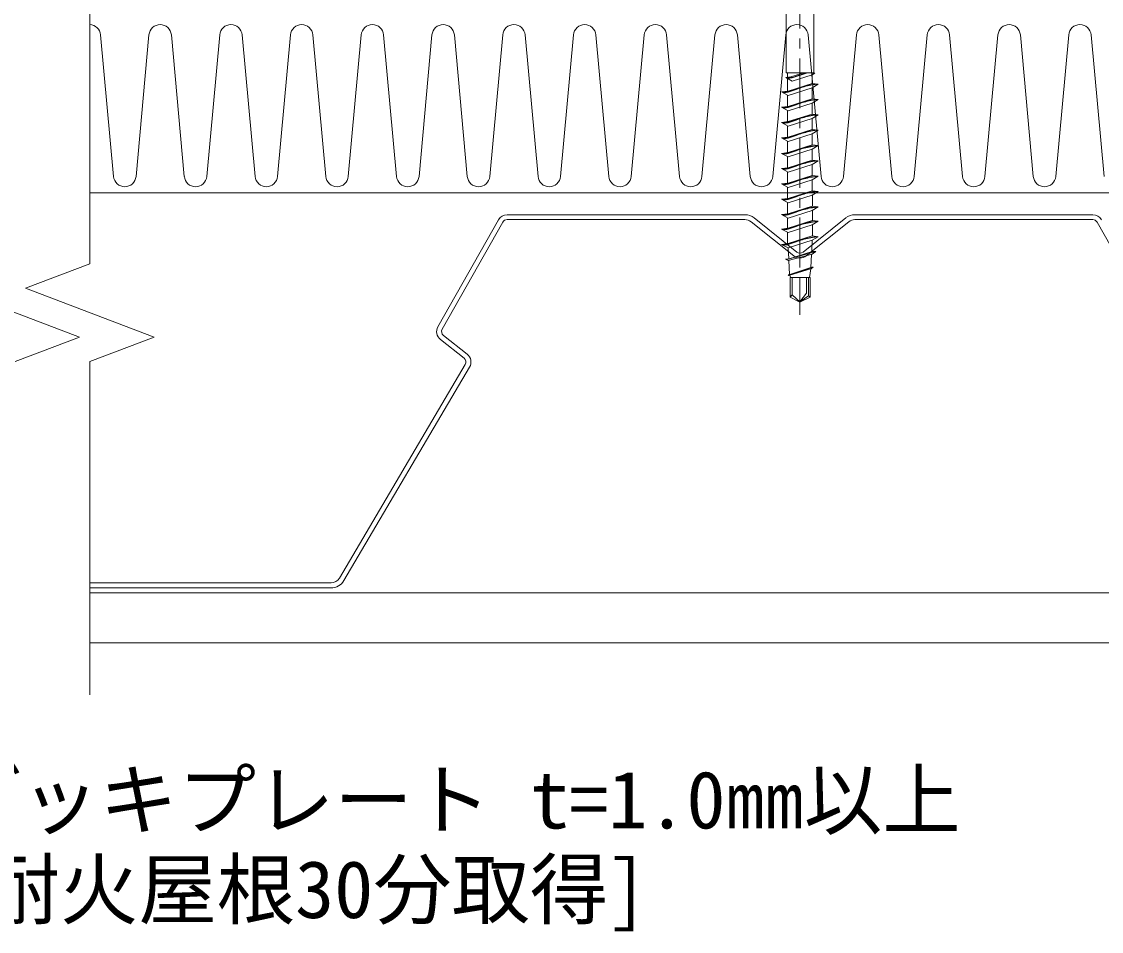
# Model space of a CAD drawing. Units: millimetres, scale not verified. Extents: x -840 to 840, y -594 to 594.
# Drawn here: x 136.8 to 353.8, y -330.9 to -148.1 of the extents above; entities that cross this region are included whole.
import ezdxf
from ezdxf.enums import TextEntityAlignment as Align

# ---------------------------------------------------------------- set-up
doc = ezdxf.new("R2010")
doc.units = ezdxf.units.MM
doc.header["$LTSCALE"] = 2
doc.linetypes.add('CHAIN1', pattern=[8, 5, -1, 1, -1])
for name, color, linetype, lineweight in [('0-1_中心線', 2, 'CHAIN1', 9), ('0-2_躯体', 7, 'Continuous', 9), ('0-3_断熱材', 4, 'Continuous', 9), ('0-6_タイトル文字', 5, 'Continuous', 9), ('0-A_鋼材(受け鋼鈑)', 7, 'Continuous', 9), ('1-1_部材(ﾋﾞｽ類)', 7, 'Continuous', 9), ('1-2_破断線', 7, 'Continuous', 9)]:
    doc.layers.add(name, color=color, linetype=linetype, lineweight=lineweight)
doc.styles.add('ＭＳ ゴシック', font='')
doc.styles.get('ＭＳ ゴシック').set_extended_font_data('MS Gothic')

msp = doc.modelspace()

# ---------------------------------------------------------------- linework, layer by layer
at = {"layer": '0-1_中心線'}
msp.add_line((293.185, -139.454), (293.185, -206.954), dxfattribs=at)
at = {"layer": '0-2_躯体'}
for p, q in [((150.513, -262.854), (621.685, -262.854)), ((150.513, -272.854), (621.685, -272.854))]:
    msp.add_line(p, q, dxfattribs=at)
at = {"layer": '0-3_断熱材'}
for p, q in [((152.686, -150.72), (155.286, -179.189)), ((162.394, -150.72), (159.793, -179.189)), ((166.901, -150.72), (169.501, -179.189)), ((176.609, -150.72), (174.008, -179.189)), ((181.115, -150.72), (183.716, -179.189)), ((190.823, -150.72), (188.223, -179.189)), ((195.33, -150.72), (197.931, -179.189)), ((205.038, -150.72), (202.437, -179.189)), ((209.545, -150.72), (212.145, -179.189)), ((219.253, -150.72), (216.652, -179.189)), ((223.76, -150.72), (226.36, -179.189)), ((233.467, -150.72), (230.867, -179.189)), ((237.974, -150.72), (240.575, -179.189)), ((247.682, -150.72), (245.082, -179.189)), ((252.189, -150.72), (254.79, -179.189)), ((261.897, -150.72), (259.296, -179.189)), ((266.404, -150.72), (269.004, -179.189)), ((276.112, -150.72), (273.511, -179.189)), ((280.619, -150.72), (283.219, -179.189)), ((290.326, -150.72), (287.726, -179.189)), ((294.833, -150.72), (297.434, -179.189)), ((304.541, -150.72), (301.941, -179.189)), ((309.048, -150.72), (311.648, -179.189)), ((318.756, -150.72), (316.155, -179.189)), ((323.263, -150.72), (325.863, -179.189)), ((332.971, -150.72), (330.37, -179.189)), ((337.477, -150.72), (340.078, -179.189)), ((347.185, -150.72), (344.585, -179.189)), ((351.692, -150.72), (354.293, -179.189))]:
    msp.add_line(p, q, dxfattribs=at)
at = {"layer": '0-3_断熱材', "color": 7}
msp.add_line((621.685, -182.454), (150.513, -182.454), dxfattribs=at)
at = {"layer": '0-3_断熱材'}
for centre, start, end in [((150.432, -150.931), 5.35135, 87.95246), ((164.647, -150.931), 5.35135, 174.64865), ((178.862, -150.931), 5.35135, 174.64865), ((193.077, -150.931), 5.35135, 174.64865), ((207.291, -150.931), 5.35135, 174.64865), ((221.506, -150.931), 5.35135, 174.64865), ((235.721, -150.931), 5.35135, 174.64865), ((249.936, -150.931), 5.35135, 174.64865), ((264.15, -150.931), 5.35135, 174.64865), ((278.365, -150.931), 5.35135, 174.64865), ((292.58, -150.931), 5.35135, 174.64865), ((306.795, -150.931), 5.35135, 174.64865), ((321.009, -150.931), 5.35135, 174.64865), ((335.224, -150.931), 5.35135, 174.64865), ((349.439, -150.931), 5.35135, 174.64865), ((157.54, -178.978), 185.35135, 354.64865), ((171.755, -178.978), 185.35135, 354.64865), ((185.969, -178.978), 185.35135, 354.64865), ((200.184, -178.978), 185.35135, 354.64865), ((214.399, -178.978), 185.35135, 354.64865), ((228.614, -178.978), 185.35135, 354.64865), ((242.828, -178.978), 185.35135, 354.64865), ((257.043, -178.978), 185.35135, 354.64865), ((271.258, -178.978), 185.35135, 354.64865), ((285.472, -178.978), 185.35135, 354.64865), ((299.687, -178.978), 185.35135, 354.64865), ((313.902, -178.978), 185.35135, 354.64865), ((328.117, -178.978), 185.35135, 354.64865), ((342.331, -178.978), 185.35135, 354.64865)]:
    msp.add_arc(centre, 2.263, start, end, dxfattribs=at)
at = {"layer": '0-A_鋼材(受け鋼鈑)'}
for p, q in [((232.611, -187.87), (220.45, -209.364)), ((221.32, -209.856), (233.481, -188.362)), ((282.119, -186.854), (234.352, -186.854)), ((234.352, -187.854), (282.119, -187.854)), ((283.368, -188.293), (291.936, -195.146)), ((292.56, -194.366), (283.993, -187.512)), ((302.377, -187.512), (293.81, -194.366)), ((294.435, -195.146), (303.002, -188.293)), ((352.019, -186.854), (304.251, -186.854)), ((304.251, -187.854), (352.019, -187.854)), ((352.889, -188.362), (365.05, -209.856)), ((220.95, -211.917), (225.717, -215.687)), ((226.337, -214.903), (221.57, -211.133)), ((225.958, -216.979), (200.694, -259.869)), ((201.555, -260.377), (226.82, -217.487)), ((198.971, -260.854), (150.513, -260.854)), ((150.513, -261.854), (198.971, -261.854))]:
    msp.add_line(p, q, dxfattribs=at)
for centre, radius, start, end in [((234.352, -188.854), 2, 90, 150.5), ((234.352, -188.854), 1, 90, 150.5), ((282.119, -189.854), 3, 51.34073, 90), ((282.119, -189.854), 2, 51.34073, 90), ((304.251, -189.854), 3, 90, 128.66027), ((304.251, -189.854), 2, 90, 128.66027), ((352.019, -188.854), 2, 29.5, 90), ((352.019, -188.854), 1, 29.5, 90), ((293.185, -193.585), 2, 231.34073, 308.66027), ((293.185, -193.585), 1, 231.34073, 308.66027), ((222.191, -210.348), 2, 150.5, 231.65688), ((222.191, -210.348), 1, 150.5, 231.65688), ((225.096, -216.472), 1, 329.5, 51.65688), ((225.096, -216.472), 2, 329.5, 51.65688), ((198.971, -258.854), 2, 270, 329.5), ((198.971, -258.854), 3, 270, 329.5)]:
    msp.add_arc(centre, radius, start, end, dxfattribs=at)
at = {"layer": '1-1_部材(ﾋﾞｽ類)'}
for p, q in [((290.679, -159.263), (290.679, -158.389)), ((290.679, -162.024), (290.679, -159.495)), ((293.88, -158.389), (291.365, -159.172)), ((291.639, -159.262), (291.659, -159.262)), ((291.639, -159.348), (291.659, -159.348)), ((295.679, -160.498), (295.679, -158.731)), ((295.679, -163.593), (295.679, -161.327)), ((290.679, -165.119), (290.679, -162.818)), ((295.679, -166.656), (295.679, -164.422)), ((290.679, -168.182), (290.679, -165.913)), ((290.679, -171.276), (290.679, -168.976)), ((295.679, -169.75), (295.679, -167.485)), ((295.679, -172.845), (295.679, -170.58)), ((290.679, -174.371), (290.679, -172.071)), ((290.679, -177.434), (290.679, -175.165)), ((295.679, -175.908), (295.679, -173.674)), ((295.679, -179.003), (295.679, -176.737)), ((290.679, -180.529), (290.679, -178.228)), ((295.679, -182.066), (295.679, -179.832)), ((290.679, -183.591), (290.679, -181.323)), ((290.685, -186.685), (290.685, -184.389)), ((295.685, -185.161), (295.685, -182.891)), ((295.685, -188.049), (295.685, -185.986)), ((290.685, -189.573), (290.685, -187.484)), ((290.685, -192.668), (290.685, -190.372)), ((295.685, -191.144), (295.685, -188.874)), ((295.645, -191.992), (295.563, -194.274)), ((290.808, -193.532), (290.945, -195.732)), ((290.808, -195.787), (295.645, -194.274)), ((296.36, -194.274), (290.808, -195.787)), ((295.645, -194.769), (290.808, -196.089)), ((295.506, -194.817), (295.362, -197.511)), ((296.36, -194.274), (295.645, -194.274)), ((296.36, -194.274), (295.645, -194.769)), ((290.313, -195.787), (290.808, -195.787)), ((290.945, -196.089), (291.111, -198.897)), ((295.865, -197.427), (290.945, -198.967)), ((295.865, -197.427), (295.508, -197.647)), ((295.865, -197.427), (295.563, -197.427)), ((290.808, -198.967), (290.945, -198.967)), ((295.508, -197.647), (290.945, -199.104)), ((291.375, -199.455), (291.11, -199.038)), ((291.595, -202.953), (291.595, -199.455)), ((293.185, -204.454), (293.185, -199.455)), ((294.94, -203.134), (294.94, -199.455)), ((295.095, -199.455), (295.362, -197.706)), ((291.595, -202.953), (291.21, -203.437)), ((293.235, -204.43), (291.595, -202.953)), ((293.186, -204.388), (294.94, -203.134)), ((295.243, -203.437), (294.94, -203.134))]:
    msp.add_line(p, q, dxfattribs=at)
for points in [[(290.419, -158.389), (290.419, -145.454), (295.951, -145.454), (295.951, -158.389)], [(296.883, -160.632), (295.645, -160.494), (290.808, -162.007), (289.488, -162.183), (290.808, -162.887), (295.645, -161.347)], [(296.883, -163.727), (295.645, -163.589), (290.808, -165.102), (289.488, -165.278), (290.808, -165.982), (295.645, -164.442)], [(296.883, -166.789), (295.645, -166.652), (290.808, -168.164), (289.488, -168.34), (290.808, -169.044), (295.645, -167.504)], [(296.883, -169.884), (295.645, -169.747), (290.808, -171.259), (289.488, -171.435), (290.808, -172.139), (295.645, -170.599)], [(296.883, -172.979), (295.645, -172.841), (290.808, -174.354), (289.488, -174.53), (290.808, -175.234), (295.645, -173.694)], [(296.883, -176.042), (295.645, -175.904), (290.808, -177.417), (289.488, -177.593), (290.808, -178.297), (295.645, -176.757)], [(296.883, -179.137), (295.645, -178.999), (290.808, -180.512), (289.488, -180.688), (290.808, -181.392), (295.645, -179.852)], [(296.883, -182.199), (295.645, -182.062), (290.808, -183.574), (289.488, -183.75), (290.808, -184.454), (295.645, -182.914)], [(296.883, -185.294), (295.645, -185.157), (290.808, -186.669), (289.488, -186.845), (290.808, -187.549), (295.645, -186.009)], [(296.883, -188.182), (295.645, -188.045), (290.808, -189.557), (289.488, -189.733), (290.808, -190.437), (295.645, -188.897)], [(296.883, -191.277), (295.645, -191.139), (290.808, -192.652), (289.488, -192.828), (290.808, -193.532), (295.645, -191.992)], [(291.21, -203.437), (291.21, -199.455), (295.243, -199.455), (295.243, -203.437), (293.185, -204.454)]]:
    msp.add_lwpolyline(points, close=True, dxfattribs=at)
for points in [[(291.365, -159.172), (290.331, -159.31), (291.651, -160.014), (295.679, -158.731)], [(291.639, -159.262), (291.512, -159.286), (291.383, -159.306), (291.254, -159.324), (291.125, -159.338), (290.996, -159.35), (290.867, -159.359), (290.741, -159.366), (290.616, -159.371), (290.493, -159.374), (290.451, -159.374)], [(291.639, -159.348), (291.527, -159.364), (291.41, -159.379), (291.289, -159.392), (291.165, -159.404), (291.038, -159.415), (290.908, -159.425), (290.776, -159.435), (290.643, -159.444), (290.589, -159.447)], [(294.444, -158.389), (291.639, -159.262), (291.659, -159.262)], [(294.721, -158.389), (291.639, -159.348), (291.659, -159.348)], [(295.679, -158.731), (296.168, -158.449), (295.679, -158.395)], [(296.641, -160.605), (295.698, -160.719), (295.369, -160.774), (295.041, -160.836), (294.713, -160.905), (294.385, -160.982), (294.059, -161.066), (293.733, -161.156), (293.409, -161.251), (293.086, -161.353), (292.765, -161.46), (292.586, -161.528), (292.403, -161.595), (292.217, -161.663), (292.027, -161.73), (291.833, -161.798), (291.635, -161.865), (291.432, -161.933), (291.225, -162), (291.013, -162.068), (290.796, -162.135), (290.669, -162.159), (290.54, -162.179), (290.411, -162.197), (290.282, -162.211), (290.153, -162.223), (290.024, -162.232), (289.898, -162.239), (289.773, -162.244), (289.65, -162.247), (289.608, -162.247)], [(296.883, -160.632), (295.691, -160.785), (295.356, -160.845), (295.023, -160.912), (294.692, -160.986), (294.364, -161.065), (294.039, -161.15), (293.716, -161.241), (293.396, -161.337), (293.079, -161.439), (292.765, -161.546), (292.586, -161.614), (292.403, -161.681), (292.217, -161.749), (292.027, -161.816), (291.833, -161.884), (291.635, -161.951), (291.432, -162.019), (291.225, -162.086), (291.013, -162.154), (290.796, -162.221), (290.684, -162.238), (290.567, -162.252), (290.446, -162.265), (290.322, -162.277), (290.195, -162.288), (290.065, -162.298), (289.933, -162.308), (289.8, -162.317), (289.745, -162.32)], [(296.641, -163.7), (295.698, -163.814), (295.369, -163.868), (295.041, -163.931), (294.713, -164), (294.385, -164.077), (294.059, -164.16), (293.733, -164.25), (293.409, -164.346), (293.086, -164.448), (292.765, -164.555), (292.586, -164.623), (292.403, -164.69), (292.217, -164.758), (292.027, -164.825), (291.833, -164.893), (291.635, -164.96), (291.432, -165.028), (291.225, -165.095), (291.013, -165.163), (290.796, -165.23), (290.669, -165.254), (290.54, -165.274), (290.411, -165.292), (290.282, -165.306), (290.153, -165.318), (290.024, -165.327), (289.898, -165.334), (289.773, -165.339), (289.65, -165.342), (289.608, -165.342)], [(296.883, -163.727), (295.691, -163.88), (295.356, -163.94), (295.023, -164.007), (294.692, -164.08), (294.364, -164.16), (294.039, -164.245), (293.716, -164.336), (293.396, -164.432), (293.079, -164.534), (292.765, -164.641), (292.586, -164.709), (292.403, -164.776), (292.217, -164.844), (292.027, -164.911), (291.833, -164.979), (291.635, -165.046), (291.432, -165.114), (291.225, -165.181), (291.013, -165.249), (290.796, -165.316), (290.684, -165.332), (290.567, -165.347), (290.446, -165.36), (290.322, -165.372), (290.195, -165.383), (290.065, -165.393), (289.933, -165.403), (289.8, -165.412), (289.745, -165.415)], [(296.641, -166.763), (295.698, -166.877), (295.369, -166.931), (295.041, -166.993), (294.713, -167.063), (294.385, -167.14), (294.059, -167.223), (293.733, -167.313), (293.409, -167.409), (293.086, -167.511), (292.765, -167.618), (292.586, -167.685), (292.403, -167.753), (292.217, -167.82), (292.027, -167.888), (291.833, -167.955), (291.635, -168.023), (291.432, -168.09), (291.225, -168.158), (291.013, -168.225), (290.796, -168.293), (290.669, -168.316), (290.54, -168.337), (290.411, -168.354), (290.282, -168.369), (290.153, -168.381), (290.024, -168.39), (289.898, -168.397), (289.773, -168.402), (289.65, -168.404), (289.608, -168.405)], [(296.883, -166.789), (295.691, -166.942), (295.356, -167.003), (295.023, -167.07), (294.692, -167.143), (294.364, -167.222), (294.039, -167.308), (293.716, -167.399), (293.396, -167.495), (293.079, -167.597), (292.765, -167.704), (292.586, -167.772), (292.403, -167.839), (292.217, -167.907), (292.027, -167.974), (291.833, -168.042), (291.635, -168.109), (291.432, -168.177), (291.225, -168.244), (291.013, -168.312), (290.796, -168.379), (290.684, -168.395), (290.567, -168.41), (290.446, -168.423), (290.322, -168.435), (290.195, -168.446), (290.065, -168.456), (289.933, -168.465), (289.8, -168.474), (289.745, -168.478)], [(296.641, -169.857), (295.698, -169.971), (295.369, -170.026), (295.041, -170.088), (294.713, -170.158), (294.385, -170.235), (294.059, -170.318), (293.733, -170.408), (293.409, -170.504), (293.086, -170.606), (292.765, -170.713), (292.586, -170.78), (292.403, -170.848), (292.217, -170.915), (292.027, -170.983), (291.833, -171.05), (291.635, -171.118), (291.432, -171.185), (291.225, -171.253), (291.013, -171.32), (290.796, -171.388), (290.669, -171.411), (290.54, -171.432), (290.411, -171.449), (290.282, -171.464), (290.153, -171.476), (290.024, -171.485), (289.898, -171.492), (289.773, -171.497), (289.65, -171.499), (289.608, -171.5)], [(296.883, -169.884), (295.691, -170.037), (295.356, -170.098), (295.023, -170.165), (294.692, -170.238), (294.364, -170.317), (294.039, -170.402), (293.716, -170.493), (293.396, -170.59), (293.079, -170.692), (292.765, -170.799), (292.586, -170.866), (292.403, -170.934), (292.217, -171.001), (292.027, -171.069), (291.833, -171.136), (291.635, -171.204), (291.432, -171.271), (291.225, -171.339), (291.013, -171.406), (290.796, -171.474), (290.684, -171.49), (290.567, -171.504), (290.446, -171.518), (290.322, -171.53), (290.195, -171.541), (290.065, -171.551), (289.933, -171.56), (289.8, -171.569), (289.745, -171.573)], [(296.641, -172.952), (295.698, -173.066), (295.369, -173.121), (295.041, -173.183), (294.713, -173.253), (294.385, -173.329), (294.059, -173.413), (293.733, -173.503), (293.409, -173.599), (293.086, -173.7), (292.765, -173.807), (292.586, -173.875), (292.403, -173.942), (292.217, -174.01), (292.027, -174.077), (291.833, -174.145), (291.635, -174.212), (291.432, -174.28), (291.225, -174.347), (291.013, -174.415), (290.796, -174.482), (290.669, -174.506), (290.54, -174.527), (290.411, -174.544), (290.282, -174.558), (290.153, -174.57), (290.024, -174.58), (289.898, -174.587), (289.773, -174.591), (289.65, -174.594), (289.608, -174.594)], [(296.883, -172.979), (295.691, -173.132), (295.356, -173.193), (295.023, -173.259), (294.692, -173.333), (294.364, -173.412), (294.039, -173.497), (293.716, -173.588), (293.396, -173.685), (293.079, -173.786), (292.765, -173.894), (292.586, -173.961), (292.403, -174.029), (292.217, -174.096), (292.027, -174.164), (291.833, -174.231), (291.635, -174.299), (291.432, -174.366), (291.225, -174.434), (291.013, -174.501), (290.796, -174.569), (290.684, -174.585), (290.567, -174.599), (290.446, -174.612), (290.322, -174.624), (290.195, -174.635), (290.065, -174.646), (289.933, -174.655), (289.8, -174.664), (289.745, -174.667)], [(296.641, -176.015), (295.698, -176.129), (295.369, -176.183), (295.041, -176.246), (294.713, -176.315), (294.385, -176.392), (294.059, -176.476), (293.733, -176.565), (293.409, -176.661), (293.086, -176.763), (292.765, -176.87), (292.586, -176.938), (292.403, -177.005), (292.217, -177.073), (292.027, -177.14), (291.833, -177.208), (291.635, -177.275), (291.432, -177.343), (291.225, -177.41), (291.013, -177.478), (290.796, -177.545), (290.669, -177.569), (290.54, -177.589), (290.411, -177.607), (290.282, -177.621), (290.153, -177.633), (290.024, -177.642), (289.898, -177.649), (289.773, -177.654), (289.65, -177.657), (289.608, -177.657)], [(296.883, -176.042), (295.691, -176.195), (295.356, -176.255), (295.023, -176.322), (294.692, -176.395), (294.364, -176.475), (294.039, -176.56), (293.716, -176.651), (293.396, -176.747), (293.079, -176.849), (292.765, -176.956), (292.586, -177.024), (292.403, -177.091), (292.217, -177.159), (292.027, -177.226), (291.833, -177.294), (291.635, -177.361), (291.432, -177.429), (291.225, -177.496), (291.013, -177.564), (290.796, -177.631), (290.684, -177.647), (290.567, -177.662), (290.446, -177.675), (290.322, -177.687), (290.195, -177.698), (290.065, -177.708), (289.933, -177.718), (289.8, -177.727), (289.745, -177.73)], [(296.641, -179.11), (295.698, -179.224), (295.369, -179.278), (295.041, -179.34), (294.713, -179.41), (294.385, -179.487), (294.059, -179.57), (293.733, -179.66), (293.409, -179.756), (293.086, -179.858), (292.765, -179.965), (292.586, -180.032), (292.403, -180.1), (292.217, -180.167), (292.027, -180.235), (291.833, -180.302), (291.635, -180.37), (291.432, -180.437), (291.225, -180.505), (291.013, -180.572), (290.796, -180.64), (290.669, -180.664), (290.54, -180.684), (290.411, -180.702), (290.282, -180.716), (290.153, -180.728), (290.024, -180.737), (289.898, -180.744), (289.773, -180.749), (289.65, -180.752), (289.608, -180.752)], [(296.883, -179.137), (295.691, -179.29), (295.356, -179.35), (295.023, -179.417), (294.692, -179.49), (294.364, -179.57), (294.039, -179.655), (293.716, -179.746), (293.396, -179.842), (293.079, -179.944), (292.765, -180.051), (292.586, -180.119), (292.403, -180.186), (292.217, -180.254), (292.027, -180.321), (291.833, -180.389), (291.635, -180.456), (291.432, -180.524), (291.225, -180.591), (291.013, -180.659), (290.796, -180.726), (290.684, -180.742), (290.567, -180.757), (290.446, -180.77), (290.322, -180.782), (290.195, -180.793), (290.065, -180.803), (289.933, -180.813), (289.8, -180.822), (289.745, -180.825)], [(296.641, -182.172), (295.698, -182.287), (295.369, -182.341), (295.041, -182.403), (294.713, -182.473), (294.385, -182.55), (294.059, -182.633), (293.733, -182.723), (293.409, -182.819), (293.086, -182.921), (292.765, -183.028), (292.586, -183.095), (292.403, -183.163), (292.217, -183.23), (292.027, -183.298), (291.833, -183.365), (291.635, -183.433), (291.432, -183.5), (291.225, -183.568), (291.013, -183.635), (290.796, -183.703), (290.669, -183.726), (290.54, -183.747), (290.411, -183.764), (290.282, -183.779), (290.153, -183.791), (290.024, -183.8), (289.898, -183.807), (289.773, -183.812), (289.65, -183.814), (289.608, -183.815)], [(296.883, -182.199), (295.691, -182.352), (295.356, -182.413), (295.023, -182.48), (294.692, -182.553), (294.364, -182.632), (294.039, -182.717), (293.716, -182.808), (293.396, -182.905), (293.079, -183.007), (292.765, -183.114), (292.586, -183.181), (292.403, -183.249), (292.217, -183.316), (292.027, -183.384), (291.833, -183.451), (291.635, -183.519), (291.432, -183.586), (291.225, -183.654), (291.013, -183.721), (290.796, -183.789), (290.684, -183.805), (290.567, -183.82), (290.446, -183.833), (290.322, -183.845), (290.195, -183.856), (290.065, -183.866), (289.933, -183.875), (289.8, -183.884), (289.745, -183.888)], [(296.641, -185.267), (295.698, -185.381), (295.369, -185.436), (295.041, -185.498), (294.713, -185.568), (294.385, -185.644), (294.059, -185.728), (293.733, -185.818), (293.409, -185.914), (293.086, -186.015), (292.765, -186.123), (292.586, -186.19), (292.403, -186.258), (292.217, -186.325), (292.027, -186.393), (291.833, -186.46), (291.635, -186.528), (291.432, -186.595), (291.225, -186.663), (291.013, -186.73), (290.796, -186.798), (290.669, -186.821), (290.54, -186.842), (290.411, -186.859), (290.282, -186.874), (290.153, -186.885), (290.024, -186.895), (289.898, -186.902), (289.773, -186.906), (289.65, -186.909), (289.608, -186.909)], [(296.883, -185.294), (295.691, -185.447), (295.356, -185.508), (295.023, -185.575), (294.692, -185.648), (294.364, -185.727), (294.039, -185.812), (293.716, -185.903), (293.396, -186), (293.079, -186.102), (292.765, -186.209), (292.586, -186.276), (292.403, -186.344), (292.217, -186.411), (292.027, -186.479), (291.833, -186.546), (291.635, -186.614), (291.432, -186.681), (291.225, -186.749), (291.013, -186.816), (290.796, -186.884), (290.684, -186.9), (290.567, -186.914), (290.446, -186.928), (290.322, -186.94), (290.195, -186.951), (290.065, -186.961), (289.933, -186.97), (289.8, -186.979), (289.745, -186.983)], [(296.641, -188.155), (295.698, -188.269), (295.369, -188.324), (295.041, -188.386), (294.713, -188.456), (294.385, -188.532), (294.059, -188.616), (293.733, -188.706), (293.409, -188.802), (293.086, -188.903), (292.765, -189.011), (292.586, -189.078), (292.403, -189.146), (292.217, -189.213), (292.027, -189.281), (291.833, -189.348), (291.635, -189.416), (291.432, -189.483), (291.225, -189.551), (291.013, -189.618), (290.796, -189.686), (290.669, -189.709), (290.54, -189.73), (290.411, -189.747), (290.282, -189.762), (290.153, -189.773), (290.024, -189.783), (289.898, -189.79), (289.773, -189.794), (289.65, -189.797), (289.608, -189.797)], [(296.883, -188.182), (295.691, -188.335), (295.356, -188.396), (295.023, -188.463), (294.692, -188.536), (294.364, -188.615), (294.039, -188.7), (293.716, -188.791), (293.396, -188.888), (293.079, -188.99), (292.765, -189.097), (292.586, -189.164), (292.403, -189.232), (292.217, -189.299), (292.027, -189.367), (291.833, -189.434), (291.635, -189.502), (291.432, -189.569), (291.225, -189.637), (291.013, -189.704), (290.796, -189.772), (290.684, -189.788), (290.567, -189.802), (290.446, -189.816), (290.322, -189.828), (290.195, -189.839), (290.065, -189.849), (289.933, -189.858), (289.8, -189.867), (289.745, -189.871)], [(296.641, -191.25), (295.698, -191.364), (295.369, -191.419), (295.041, -191.481), (294.713, -191.55), (294.385, -191.627), (294.059, -191.711), (293.733, -191.801), (293.409, -191.897), (293.086, -191.998), (292.765, -192.105), (292.586, -192.173), (292.403, -192.24), (292.217, -192.308), (292.027, -192.375), (291.833, -192.443), (291.635, -192.51), (291.432, -192.578), (291.225, -192.645), (291.013, -192.713), (290.796, -192.78), (290.669, -192.804), (290.54, -192.824), (290.411, -192.842), (290.282, -192.856), (290.153, -192.868), (290.024, -192.878), (289.898, -192.884), (289.773, -192.889), (289.65, -192.892), (289.608, -192.892)], [(296.883, -191.277), (295.691, -191.43), (295.356, -191.49), (295.023, -191.557), (294.692, -191.631), (294.364, -191.71), (294.039, -191.795), (293.716, -191.886), (293.396, -191.982), (293.079, -192.084), (292.765, -192.192), (292.586, -192.259), (292.403, -192.326), (292.217, -192.394), (292.027, -192.462), (291.833, -192.529), (291.635, -192.597), (291.432, -192.664), (291.225, -192.732), (291.013, -192.799), (290.796, -192.867), (290.684, -192.883), (290.567, -192.897), (290.446, -192.91), (290.322, -192.922), (290.195, -192.933), (290.065, -192.943), (289.933, -192.953), (289.8, -192.962), (289.745, -192.965)], [(290.808, -195.787), (290.313, -195.787), (290.808, -196.089)], [(295.563, -197.427), (290.945, -198.967), (290.808, -198.967), (290.945, -199.104)], [(293.185, -204.385), (294.5, -202.6), (294.5, -199.455)]]:
    msp.add_lwpolyline(points, dxfattribs=at)
at = {"layer": '1-2_破断線'}
for p, q in [((150.513, -196.722), (150.513, -129.788)), ((137.576, -201.638), (150.513, -196.722)), ((122.576, -201.638), (148.451, -211.471)), ((137.576, -201.638), (163.451, -211.471)), ((148.451, -211.471), (135.513, -216.387)), ((163.451, -211.471), (150.513, -216.387)), ((150.513, -283.32), (150.513, -216.387))]:
    msp.add_line(p, q, dxfattribs=at)

# ---------------------------------------------------------------- texts
at = {"layer": '0-6_タイトル文字', "color": 7, "style": 'ＭＳ ゴシック'}
for s, p in [('デッキプレート t=1.0㎜以上', (120.945, -313.638)), ('[耐火屋根30分取得]', (120.945, -331.638))]:
    msp.add_text(s, height=11.54, dxfattribs=at).set_placement(p, align=Align.BOTTOM_LEFT)

doc.saveas('drawing.dxf')
